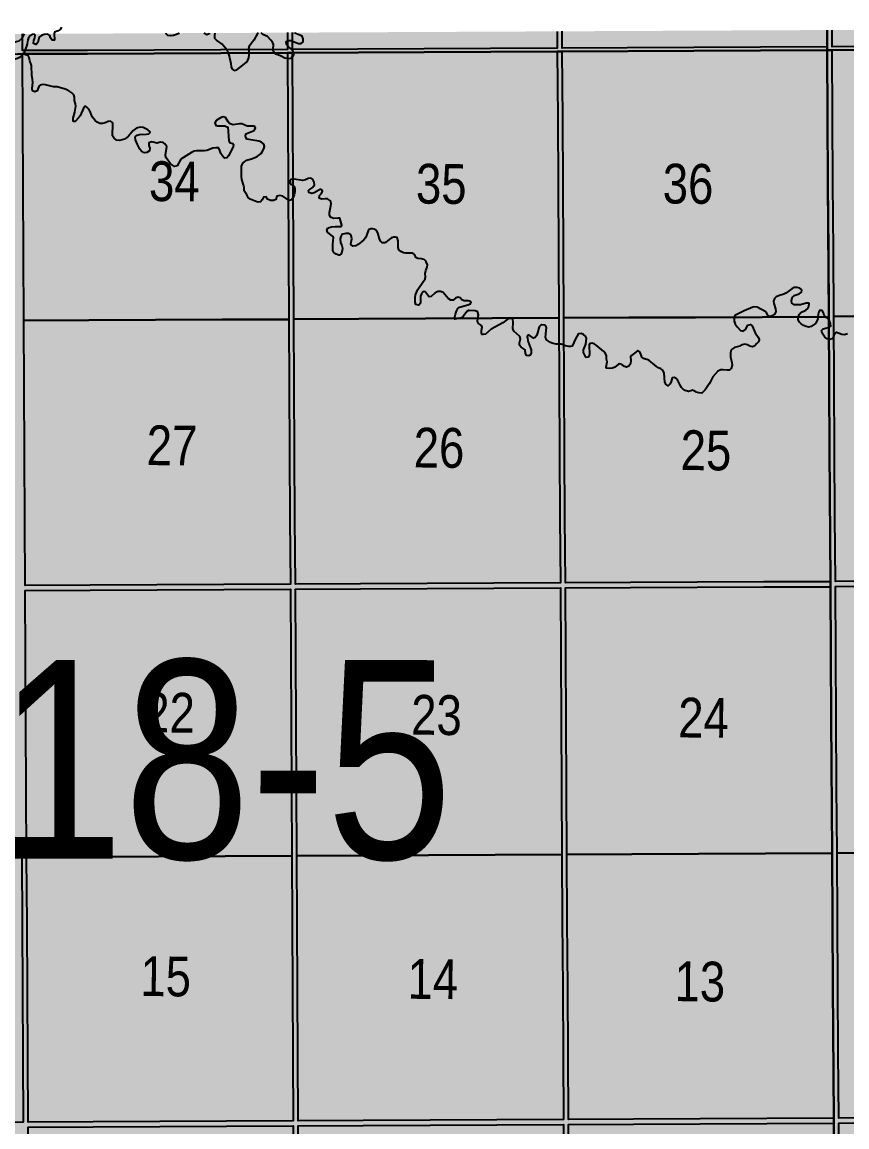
# Model space of a CAD drawing. Extents: x 513823 to 521440, y 6029490 to 6033352.
# Drawn here: x 519016.2 to 519182, y 6030635.1 to 6030857 of the extents above; entities that cross this region are included whole.
import ezdxf

# ---------------------------------------------------------------- set-up
doc = ezdxf.new("R2010")
doc.units = 0
doc.header["$LTSCALE"] = 5
doc.linetypes.add('DASHED2', pattern=[9.525, 6.35, -3.175])
for name, color, linetype in [('RoadSeg', 57, 'DASHED2'), ('T-WATER', 160, 'Continuous'), ('Townships', 57, 'Continuous')]:
    doc.layers.add(name, color=color, linetype=linetype)
doc.layers.add('ROUTE-MAP-BACKGROUND-H', color=7, linetype='Continuous', true_color=0xf0ebff)
doc.layers.add('Sections', color=7, linetype='Continuous', true_color=0x13f661)
doc.styles.add('120', font='ARIALN.TTF', dxfattribs={"height": 13})

msp = doc.modelspace()

# ---------------------------------------------------------------- hatches: boundary and pattern name
at = {"layer": 'ROUTE-MAP-BACKGROUND-H'}
h = msp.add_hatch(color=256, dxfattribs=at)
h.dxf.hatch_style = 1
h.paths.add_polyline_path([(519556.633, 6029881.078), (518576.608, 6029875.664), (518575.923, 6030199.848), (518525.91, 6030199.804), (518524.729, 6030852.267), (519506.704, 6030857.03), (519512.062, 6030209.867), (519553.826, 6030210.196)])

# ---------------------------------------------------------------- linework, layer by layer
at = {"layer": 'RoadSeg'}
msp.add_lwpolyline([(519011.802, 6030854.63), (519011.917, 6030854.17), (519012.683, 6030853.471), (519013.715, 6030853.104), (519014.514, 6030853.004), (519015.58, 6030853.271), (519016.179, 6030853.804), (519016.661, 6030854.654)], dxfattribs=at)
at = {"layer": 'Sections', "color": 8}
for points in [[(519232.213, 6030855.699), (519232.234, 6030852.459), (519218.841, 6030852.366), (519205.449, 6030852.274), (519192.056, 6030852.181), (519178.999, 6030852.091), (519178.978, 6030855.441)], [(519069.498, 6030854.91), (519069.516, 6030851.542), (519056.121, 6030851.479), (519042.726, 6030851.416), (519029.331, 6030851.353), (519016.271, 6030851.292), (519016.254, 6030854.652)], [(519123.736, 6030855.173), (519123.755, 6030851.813), (519110.363, 6030851.746), (519096.971, 6030851.679), (519083.578, 6030851.612), (519070.521, 6030851.547), (519070.502, 6030854.915)], [(519177.974, 6030855.436), (519177.994, 6030852.084), (519164.602, 6030852.017), (519151.21, 6030851.95), (519137.817, 6030851.883), (519124.76, 6030851.818), (519124.74, 6030855.178)]]:
    msp.add_lwpolyline(points, dxfattribs=at)
for points in [[(519083.876, 6030797.388), (519070.813, 6030797.323), (519070.741, 6030810.711), (519070.668, 6030824.099), (519070.596, 6030837.488), (519070.524, 6030850.878), (519083.582, 6030850.943), (519096.974, 6030851.01), (519110.367, 6030851.076), (519123.759, 6030851.143), (519123.836, 6030837.754), (519123.913, 6030824.365), (519123.991, 6030810.977), (519124.068, 6030797.589), (519110.67, 6030797.522), (519097.273, 6030797.455)], [(519138.135, 6030797.656), (519125.072, 6030797.594), (519124.995, 6030810.982), (519124.917, 6030824.37), (519124.84, 6030837.759), (519124.763, 6030851.148), (519137.821, 6030851.214), (519151.214, 6030851.28), (519164.606, 6030851.348), (519177.998, 6030851.415), (519178.08, 6030838.023), (519178.162, 6030824.63), (519178.245, 6030811.24), (519178.327, 6030797.849), (519164.929, 6030797.784), (519151.532, 6030797.72)], [(519192.393, 6030797.946), (519179.331, 6030797.856), (519179.249, 6030811.246), (519179.167, 6030824.637), (519179.085, 6030838.03), (519179.003, 6030851.422), (519192.06, 6030851.512), (519205.453, 6030851.604), (519218.846, 6030851.697), (519232.238, 6030851.79), (519232.325, 6030838.398), (519232.412, 6030825.007), (519232.499, 6030811.616), (519232.585, 6030798.226), (519219.188, 6030798.133), (519205.791, 6030798.04)], [(519029.61, 6030797.126), (519016.546, 6030797.064), (519016.478, 6030810.453), (519016.41, 6030823.842), (519016.342, 6030837.232), (519016.275, 6030850.622), (519029.335, 6030850.684), (519042.73, 6030850.747), (519056.125, 6030850.81), (519069.52, 6030850.873), (519069.592, 6030837.483), (519069.664, 6030824.094), (519069.736, 6030810.706), (519069.809, 6030797.318), (519056.409, 6030797.254), (519043.01, 6030797.19)], [(519138.447, 6030744.436), (519125.379, 6030744.377), (519125.304, 6030757.43), (519125.227, 6030770.818), (519125.149, 6030784.206), (519125.072, 6030797.594), (519138.135, 6030797.656), (519151.532, 6030797.72), (519164.929, 6030797.784), (519178.327, 6030797.849), (519178.409, 6030784.458), (519178.491, 6030771.067), (519178.573, 6030757.675), (519178.653, 6030744.619), (519165.251, 6030744.558), (519151.849, 6030744.497)], [(519192.725, 6030744.718), (519179.658, 6030744.626), (519179.578, 6030757.682), (519179.495, 6030771.074), (519179.413, 6030784.465), (519179.331, 6030797.856), (519192.393, 6030797.946), (519205.791, 6030798.04), (519219.188, 6030798.133), (519232.585, 6030798.226), (519232.672, 6030784.835), (519232.759, 6030771.445), (519232.846, 6030758.054), (519232.931, 6030744.999), (519219.529, 6030744.905), (519206.127, 6030744.811)], [(519029.885, 6030743.906), (519016.816, 6030743.843), (519016.749, 6030756.897), (519016.682, 6030770.286), (519016.614, 6030783.675), (519016.546, 6030797.064), (519029.61, 6030797.126), (519043.01, 6030797.19), (519056.409, 6030797.254), (519069.809, 6030797.318), (519069.881, 6030783.93), (519069.954, 6030770.542), (519070.026, 6030757.153), (519070.097, 6030744.1), (519056.693, 6030744.036), (519043.289, 6030743.971)], [(519084.168, 6030744.171), (519071.101, 6030744.105), (519071.03, 6030757.158), (519070.958, 6030770.547), (519070.886, 6030783.935), (519070.813, 6030797.323), (519083.876, 6030797.388), (519097.273, 6030797.455), (519110.67, 6030797.522), (519124.068, 6030797.589), (519124.145, 6030784.201), (519124.222, 6030770.813), (519124.3, 6030757.425), (519124.375, 6030744.372), (519110.973, 6030744.305), (519097.571, 6030744.238)], [(519030.166, 6030689.347), (519017.092, 6030689.284), (519017.025, 6030702.673), (519016.957, 6030716.061), (519016.889, 6030729.45), (519016.821, 6030742.839), (519029.89, 6030742.902), (519043.294, 6030742.967), (519056.698, 6030743.031), (519070.102, 6030743.096), (519070.174, 6030729.708), (519070.247, 6030716.32), (519070.319, 6030702.932), (519070.392, 6030689.544), (519056.983, 6030689.478), (519043.575, 6030689.413)], [(519084.468, 6030689.614), (519071.396, 6030689.549), (519071.324, 6030702.937), (519071.251, 6030716.325), (519071.179, 6030729.713), (519071.106, 6030743.101), (519084.174, 6030743.166), (519097.576, 6030743.234), (519110.979, 6030743.301), (519124.381, 6030743.368), (519124.458, 6030729.98), (519124.535, 6030716.592), (519124.613, 6030703.204), (519124.69, 6030689.816), (519111.283, 6030689.749), (519097.876, 6030689.682)], [(519138.767, 6030689.877), (519125.694, 6030689.82), (519125.617, 6030703.208), (519125.54, 6030716.596), (519125.462, 6030729.984), (519125.385, 6030743.372), (519138.453, 6030743.432), (519151.855, 6030743.493), (519165.257, 6030743.554), (519178.66, 6030743.615), (519178.742, 6030730.224), (519178.824, 6030716.833), (519178.906, 6030703.442), (519178.988, 6030690.051), (519165.581, 6030689.993), (519152.174, 6030689.935)], [(519193.064, 6030690.15), (519179.993, 6030690.058), (519179.91, 6030703.449), (519179.828, 6030716.84), (519179.746, 6030730.231), (519179.664, 6030743.622), (519192.731, 6030743.713), (519206.133, 6030743.807), (519219.535, 6030743.901), (519232.937, 6030743.995), (519233.024, 6030730.604), (519233.111, 6030717.214), (519233.198, 6030703.823), (519233.285, 6030690.433), (519219.878, 6030690.338), (519206.471, 6030690.244)], [(518962.778, 6030689.041), (518975.854, 6030689.099), (518989.266, 6030689.159), (519002.677, 6030689.219), (519016.088, 6030689.279), (519016.156, 6030675.89), (519016.224, 6030662.501), (519016.292, 6030649.112), (519016.358, 6030636.058), (519002.942, 6030635.995), (518989.526, 6030635.933), (518976.11, 6030635.871), (518963.029, 6030635.81), (518962.967, 6030648.867), (518962.904, 6030662.258), (518962.841, 6030675.65)], [(519030.44, 6030636.127), (519017.362, 6030636.063), (519017.296, 6030649.117), (519017.228, 6030662.506), (519017.16, 6030675.895), (519017.092, 6030689.284), (519030.166, 6030689.347), (519043.575, 6030689.413), (519056.983, 6030689.478), (519070.392, 6030689.544), (519070.464, 6030676.155), (519070.536, 6030662.767), (519070.609, 6030649.379), (519070.679, 6030636.326), (519057.266, 6030636.26), (519043.854, 6030636.194)], [(519084.761, 6030636.397), (519071.684, 6030636.331), (519071.613, 6030649.384), (519071.541, 6030662.772), (519071.468, 6030676.16), (519071.396, 6030689.549), (519084.468, 6030689.614), (519097.876, 6030689.682), (519111.283, 6030689.749), (519124.69, 6030689.816), (519124.767, 6030676.428), (519124.845, 6030663.04), (519124.922, 6030649.652), (519124.997, 6030636.599), (519111.585, 6030636.532), (519098.173, 6030636.464)], [(519139.079, 6030636.657), (519126.002, 6030636.603), (519125.926, 6030649.656), (519125.849, 6030663.044), (519125.772, 6030676.432), (519125.694, 6030689.82), (519138.767, 6030689.877), (519152.174, 6030689.935), (519165.581, 6030689.993), (519178.988, 6030690.051), (519179.071, 6030676.66), (519179.153, 6030663.269), (519179.235, 6030649.878), (519179.315, 6030636.822), (519165.903, 6030636.767), (519152.491, 6030636.712)], [(519193.396, 6030636.921), (519180.319, 6030636.829), (519180.239, 6030649.885), (519180.157, 6030663.276), (519180.075, 6030676.667), (519179.993, 6030690.058), (519193.064, 6030690.15), (519206.471, 6030690.244), (519219.878, 6030690.338), (519233.285, 6030690.433), (519233.372, 6030677.042), (519233.459, 6030663.652), (519233.546, 6030650.261), (519233.63, 6030637.206), (519220.219, 6030637.111), (519206.807, 6030637.016)], [(519139.399, 6030582.098), (519126.317, 6030582.047), (519126.239, 6030595.435), (519126.162, 6030608.823), (519126.085, 6030622.211), (519126.007, 6030635.599), (519139.085, 6030635.653), (519152.497, 6030635.708), (519165.909, 6030635.763), (519179.321, 6030635.818), (519179.403, 6030622.427), (519179.486, 6030609.036), (519179.568, 6030595.645), (519179.65, 6030582.254), (519166.233, 6030582.202), (519152.816, 6030582.15)], [(519193.736, 6030582.354), (519180.654, 6030582.261), (519180.572, 6030595.652), (519180.49, 6030609.043), (519180.408, 6030622.434), (519180.326, 6030635.825), (519193.402, 6030635.917), (519206.814, 6030636.012), (519220.225, 6030636.107), (519233.637, 6030636.201), (519233.724, 6030622.811), (519233.811, 6030609.42), (519233.897, 6030596.03), (519233.984, 6030582.639), (519220.568, 6030582.544), (519207.152, 6030582.449)], [(519030.722, 6030581.568), (519017.639, 6030581.503), (519017.571, 6030594.892), (519017.503, 6030608.281), (519017.435, 6030621.67), (519017.367, 6030635.059), (519030.446, 6030635.123), (519043.859, 6030635.189), (519057.272, 6030635.256), (519070.685, 6030635.322), (519070.757, 6030621.934), (519070.83, 6030608.546), (519070.902, 6030595.157), (519070.974, 6030581.769), (519057.557, 6030581.702), (519044.139, 6030581.635)], [(519085.061, 6030581.84), (519071.979, 6030581.774), (519071.906, 6030595.162), (519071.834, 6030608.551), (519071.762, 6030621.939), (519071.689, 6030635.327), (519084.766, 6030635.393), (519098.179, 6030635.46), (519111.591, 6030635.527), (519125.003, 6030635.595), (519125.08, 6030622.207), (519125.158, 6030608.819), (519125.235, 6030595.431), (519125.312, 6030582.043), (519111.895, 6030581.975), (519098.478, 6030581.908)]]:
    msp.add_lwpolyline(points, close=True, dxfattribs=at)
at = {"layer": 'T-WATER'}
for points in [[(519024.065, 6030856.027), (519023.831, 6030855.57), (519023.451, 6030855.261), (519022.675, 6030855.021), (519022.638, 6030854.658), (519022.712, 6030853.5), (519022.657, 6030853.424), (519022.263, 6030853.376), (519022.153, 6030853.47), (519021.899, 6030853.895), (519021.727, 6030854.37), (519021.361, 6030854.589), (519020.637, 6030854.507), (519020.067, 6030854.338), (519019.631, 6030853.978), (519019.349, 6030852.933), (519019.036, 6030852.556), (519018.906, 6030852.555), (519018.479, 6030852.707), (519018.442, 6030852.815), (519018.519, 6030853.306), (519018.755, 6030853.879), (519018.822, 6030854.397), (519018.594, 6030854.594), (519018.266, 6030854.533), (519017.824, 6030854.3), (519017.496, 6030853.951), (519017.453, 6030853.905), (519017.442, 6030853.869), (519017.309, 6030853.451), (519017.19, 6030852.697), (519017.057, 6030852.215), (519016.73, 6030851.296), (519016.665, 6030851.112), (519016.428, 6030850.655)], [(519047.739, 6030854.804), (519047.662, 6030854.756), (519047.185, 6030854.526), (519046.639, 6030854.366), (519046.009, 6030854.264), (519045.452, 6030854.349), (519045.134, 6030854.699), (519045.14, 6030854.792)], [(519053.829, 6030854.834), (519053.761, 6030854.654), (519053.297, 6030854.479), (519052.865, 6030854.749), (519052.787, 6030854.829)], [(519057.642, 6030850.819), (519057.6, 6030850.956), (519057.378, 6030851.427), (519057.328, 6030851.487), (519056.418, 6030852.568), (519055.264, 6030853.429), (519054.909, 6030853.757), (519054.886, 6030854.368), (519055.004, 6030854.839)], [(519063.597, 6030854.881), (519063.47, 6030854.73), (519062.749, 6030853.38), (519062.163, 6030852.57), (519061.843, 6030852.212), (519061.68, 6030851.707), (519061.707, 6030851.507), (519061.798, 6030850.838)], [(519066.878, 6030850.862), (519066.837, 6030850.899), (519066.594, 6030851.348), (519066.613, 6030851.53), (519066.712, 6030852.511), (519066.479, 6030853.009), (519066.204, 6030853.41), (519065.479, 6030854.11), (519064.597, 6030854.564), (519064.257, 6030854.884)], [(519070.7, 6030850.88), (519070.674, 6030851.112), (519070.412, 6030851.548), (519069.663, 6030852.157), (519069.513, 6030852.33), (519069.35, 6030852.519), (519069.24, 6030853.08), (519069.508, 6030853.268), (519069.638, 6030853.359), (519070.238, 6030853.303), (519070.513, 6030853.189), (519071.202, 6030852.905), (519071.715, 6030852.748), (519072.305, 6030852.714), (519072.656, 6030853.052), (519072.659, 6030853.686), (519072.44, 6030854.18), (519072.009, 6030854.428), (519071.03, 6030854.824), (519070.925, 6030854.917)], [(519016.365, 6030850.647), (519016.355, 6030850.635), (519016.241, 6030850.502), (519016.051, 6030850.281), (519015.675, 6030849.944), (519015.241, 6030849.686), (519014.719, 6030849.569), (519014.119, 6030849.605), (519013.5, 6030849.792), (519012.561, 6030850.351), (519011.984, 6030850.629)], [(519039.399, 6030835.793), (519038.896, 6030835.543), (519038.518, 6030835.247), (519037.578, 6030834.145), (519037.176, 6030833.766), (519036.765, 6030833.51), (519036.292, 6030833.349), (519035.769, 6030833.274), (519035.146, 6030833.345), (519034.634, 6030833.763), (519034.379, 6030834.187), (519034.354, 6030834.681), (519034.431, 6030836.22), (519034.405, 6030836.733), (519034.357, 6030836.835), (519033.955, 6030837.136), (519033.471, 6030837.029), (519032.865, 6030836.787), (519032.306, 6030836.652), (519031.804, 6030836.667), (519031.244, 6030836.902), (519030.852, 6030837.244), (519030.236, 6030838.026), (519029.834, 6030839.062), (519029.601, 6030839.525), (519029.267, 6030839.895), (519028.925, 6030840.14), (519028.803, 6030840.095), (519028.499, 6030839.711), (519027.852, 6030838.226), (519027.545, 6030837.807), (519026.851, 6030837.088), (519026.511, 6030837.053), (519026.407, 6030837.21), (519026.409, 6030837.707), (519026.791, 6030838.909), (519026.948, 6030840.122), (519026.893, 6030840.618), (519026.706, 6030841.283), (519026.695, 6030841.941), (519026.554, 6030842.424), (519026.198, 6030842.844), (519025.34, 6030843.381), (519024.827, 6030843.581), (519023.239, 6030843.998), (519022.518, 6030844.029), (519020.901, 6030844.41), (519020.33, 6030844.463), (519019.817, 6030844.365), (519019.627, 6030844.213), (519019.398, 6030843.77), (519019.221, 6030843.24), (519018.756, 6030843.003), (519018.261, 6030843.195), (519018.178, 6030843.681), (519018.32, 6030844.912), (519018.248, 6030845.587), (519018.104, 6030846.291), (519018.051, 6030848.29), (519017.72, 6030849.266), (519017.605, 6030849.889), (519017.372, 6030850.322), (519016.859, 6030850.466), (519016.458, 6030850.648)], [(519057.606, 6030850.841), (519057.888, 6030849.915), (519058.136, 6030848.731), (519058.193, 6030848.067), (519058.42, 6030847.584), (519058.82, 6030847.312), (519059.353, 6030847.451), (519060.562, 6030848.364), (519061.295, 6030849.002), (519061.562, 6030849.393), (519061.762, 6030849.832), (519061.819, 6030850.443), (519061.762, 6030850.861)], [(519070.664, 6030850.903), (519070.704, 6030850.55), (519070.53, 6030850.059), (519070.494, 6030850.026), (519070.171, 6030849.728), (519069.559, 6030849.673), (519069.492, 6030849.687), (519068.989, 6030849.789), (519068.089, 6030850.234), (519067.15, 6030850.603), (519066.843, 6030850.885)], [(519064.244, 6030830.648), (519064.465, 6030830.953), (519064.759, 6030831.538), (519064.907, 6030832.021), (519064.789, 6030832.492), (519064.282, 6030832.915), (519063.746, 6030833.14), (519061.381, 6030833.525), (519061.139, 6030833.821), (519061.082, 6030834.103), (519061.182, 6030834.607), (519062.796, 6030835.281), (519063.081, 6030835.692), (519062.983, 6030836.038), (519062.757, 6030836.146), (519061.441, 6030836.153), (519060.342, 6030836.582), (519059.844, 6030836.582), (519058.63, 6030836.421), (519057.997, 6030836.566), (519057.878, 6030836.632), (519057.573, 6030837.004), (519057.091, 6030837.89), (519056.591, 6030837.983), (519056.047, 6030837.803), (519055.194, 6030837.238), (519054.94, 6030836.793), (519055.149, 6030836.284), (519055.353, 6030836.176), (519056.931, 6030836.162), (519057.089, 6030836.128), (519057.533, 6030835.891), (519057.757, 6030833.224), (519057.877, 6030832.866), (519058.563, 6030832.657), (519058.64, 6030832.412), (519058.573, 6030831.998), (519057.672, 6030830.136), (519057.303, 6030829.747), (519056.884, 6030829.725), (519056.701, 6030829.833), (519056.365, 6030830.202), (519056.123, 6030830.658), (519055.945, 6030831.26), (519055.721, 6030831.717), (519055.641, 6030831.751), (519055.144, 6030831.796), (519054.483, 6030831.725), (519053.327, 6030831.253), (519052.831, 6030831.194), (519051.253, 6030831.195), (519050.763, 6030831.096), (519050.244, 6030830.854), (519048.114, 6030829.503), (519047.345, 6030828.165), (519046.782, 6030828.012), (519046.021, 6030828.558), (519045.127, 6030829.768), (519045.021, 6030830.26), (519045.039, 6030830.836), (519045.204, 6030831.552), (519045.24, 6030832.057), (519044.878, 6030832.556), (519044.5, 6030832.859), (519044, 6030832.884), (519043.282, 6030832.696), (519042.789, 6030832.825), (519042.234, 6030832.969), (519041.671, 6030832.763), (519041.666, 6030832.248), (519041.833, 6030831.701), (519041.754, 6030831.2), (519041.276, 6030830.827), (519040.776, 6030830.798), (519040.585, 6030830.853), (519040.148, 6030831.096), (519039.841, 6030831.498), (519039.347, 6030832.424), (519038.952, 6030833.353), (519038.905, 6030833.957), (519038.962, 6030834.056), (519039.313, 6030834.33), (519039.791, 6030834.476), (519041.165, 6030834.501), (519041.671, 6030834.564), (519041.936, 6030834.848), (519041.84, 6030835.061), (519041.443, 6030835.363), (519040.489, 6030835.835), (519039.994, 6030835.91), (519039.399, 6030835.793)], [(519078.616, 6030813.987), (519077.552, 6030814.801), (519077.423, 6030815.312), (519077.619, 6030815.607), (519077.884, 6030815.756), (519078.368, 6030815.88), (519079.075, 6030815.962), (519080.305, 6030815.939), (519080.395, 6030816.011), (519080.462, 6030816.204), (519080.037, 6030817.623), (519079.689, 6030817.649), (519078.843, 6030817.594), (519078.642, 6030817.633), (519078.185, 6030817.845), (519077.947, 6030818.286), (519077.936, 6030818.813), (519078.267, 6030820.095), (519078.325, 6030820.597), (519078.14, 6030821.099), (519077.596, 6030821.553), (519077.1, 6030821.554), (519076.36, 6030821.463), (519075.886, 6030821.681), (519075.944, 6030822.175), (519076.326, 6030822.61), (519076.591, 6030823.035), (519076.484, 6030823.292), (519076.258, 6030823.466), (519075.8, 6030823.273), (519074.898, 6030822.72), (519074.404, 6030822.618), (519073.781, 6030822.8), (519073.747, 6030823.179), (519073.86, 6030823.338), (519074.669, 6030823.898), (519074.808, 6030824.144), (519074.921, 6030824.344), (519074.9, 6030824.843), (519074.627, 6030825.417), (519074.176, 6030825.653), (519073.679, 6030825.611), (519073.118, 6030825.341), (519072.564, 6030825.181), (519070.844, 6030825.486), (519070.627, 6030825.459), (519070.17, 6030825.403), (519070.084, 6030825.247), (519070.063, 6030824.662), (519070.236, 6030824.412), (519070.634, 6030824.134), (519070.649, 6030824.123), (519070.842, 6030823.989), (519071.005, 6030823.517), (519071.003, 6030822.991), (519070.867, 6030822.315), (519070.646, 6030821.807), (519070.637, 6030821.787), (519070.306, 6030821.357), (519069.957, 6030821.185), (519069.754, 6030821.234), (519069.645, 6030821.311), (519068.57, 6030822.061), (519067.981, 6030822.217), (519067.364, 6030822.076), (519067.184, 6030821.423), (519066.743, 6030821.192), (519066.128, 6030821.206), (519065.529, 6030821.448), (519065.208, 6030821.946), (519064.718, 6030821.836), (519064.437, 6030821.352), (519064.124, 6030820.954), (519063.633, 6030820.849), (519063.37, 6030820.914), (519061.996, 6030821.455), (519061.604, 6030821.826), (519061.365, 6030822.304), (519060.812, 6030823.167), (519060.789, 6030823.842), (519060.751, 6030824.076), (519060.709, 6030824.335), (519060.361, 6030825.432), (519060.283, 6030825.984), (519060.308, 6030828.066), (519060.563, 6030828.671), (519060.919, 6030829.028), (519061.353, 6030829.275), (519062.46, 6030829.625), (519063.408, 6030830.04), (519064.244, 6030830.648)], [(519099.805, 6030802.918), (519099.595, 6030802.855), (519099.17, 6030802.594), (519098.419, 6030801.892), (519098.016, 6030801.838), (519097.864, 6030801.953), (519097.276, 6030802.783), (519097.209, 6030802.818), (519096.972, 6030802.94), (519096.8, 6030802.841), (519096.469, 6030802.466), (519096.268, 6030802.007), (519096.271, 6030800.778), (519096.234, 6030800.601), (519095.935, 6030800.195), (519095.858, 6030800.168), (519095.351, 6030800.267), (519095.2, 6030800.74), (519095.205, 6030801.638), (519095.279, 6030802.269), (519095.436, 6030802.743), (519095.721, 6030803.298), (519096.846, 6030804.985), (519097.165, 6030805.365), (519097.194, 6030805.498), (519097.27, 6030805.854), (519097.205, 6030806.513), (519097.322, 6030807.127), (519097.595, 6030807.789), (519097.637, 6030808.29), (519097.396, 6030808.85), (519097.174, 6030809.114), (519096.967, 6030809.36), (519096.489, 6030809.502), (519095.73, 6030809.518), (519095.329, 6030809.725), (519095.113, 6030810.307), (519094.738, 6030810.622), (519093.339, 6030810.582), (519092.852, 6030810.694), (519092.323, 6030810.937), (519091.895, 6030811.272), (519091.75, 6030811.758), (519091.802, 6030813.111), (519091.558, 6030813.763), (519091.208, 6030813.858), (519090.918, 6030813.831), (519090.445, 6030813.67), (519089.985, 6030813.37), (519089.249, 6030812.735), (519089.065, 6030812.665), (519088.57, 6030812.692), (519088.219, 6030813.04), (519088.003, 6030813.491), (519087.683, 6030814.688), (519087.411, 6030815.16), (519086.979, 6030815.455), (519086.636, 6030815.522), (519086.255, 6030815.513), (519085.811, 6030815.275), (519085.406, 6030814.142), (519085.181, 6030813.696), (519084.895, 6030813.284), (519083.74, 6030812.328), (519083.236, 6030812.074), (519082.643, 6030812.008), (519082.282, 6030812.338), (519082.26, 6030812.514), (519082.443, 6030813.505), (519082.329, 6030814.15), (519082.23, 6030814.287), (519081.794, 6030814.532), (519081.26, 6030814.586), (519080.617, 6030814.45), (519080.453, 6030814.336), (519080.212, 6030813.991), (519080.1, 6030813.505), (519080.158, 6030812.77), (519080.43, 6030812.175), (519080.578, 6030811.623), (519080.498, 6030811.13), (519080.306, 6030810.499), (519080.008, 6030810.229), (519079.817, 6030810.235), (519079.34, 6030810.384), (519078.858, 6030810.725), (519078.652, 6030811.176), (519078.607, 6030811.683), (519078.635, 6030812.432), (519078.786, 6030813.747), (519078.616, 6030813.987)], [(519126.437, 6030791.868), (519126.065, 6030791.872), (519125.432, 6030791.964), (519125.075, 6030792.163), (519124.971, 6030792.217), (519124.532, 6030792.331), (519124.069, 6030792.34), (519123.564, 6030792.349), (519122.949, 6030792.448), (519122.407, 6030792.644), (519121.561, 6030793.206), (519121.395, 6030793.726), (519121.584, 6030795.676), (519121.541, 6030795.817), (519121.243, 6030796.133), (519120.598, 6030796.188), (519120.449, 6030796.147), (519120.111, 6030795.823), (519119.796, 6030794.61), (519119.63, 6030794.139), (519119.335, 6030793.688), (519118.95, 6030793.504), (519118.109, 6030794.172), (519117.876, 6030794.162), (519117.686, 6030793.869), (519117.897, 6030792.787), (519118.329, 6030791.722), (519118.481, 6030791.19), (519118.499, 6030790.546), (519118.299, 6030790.095), (519118.003, 6030790), (519117.596, 6030790.026), (519117.346, 6030790.459), (519117.31, 6030791.177), (519116.486, 6030791.736), (519116.153, 6030792.109), (519116.136, 6030792.61), (519116.351, 6030793.38), (519116.251, 6030793.872), (519115.042, 6030794.963), (519114.834, 6030795.47), (519114.87, 6030796.676), (519114.833, 6030797.372), (519114.644, 6030797.515), (519114.145, 6030797.507), (519113.67, 6030797.306), (519112.807, 6030796.624), (519110.472, 6030795.355), (519109.353, 6030794.352), (519108.864, 6030794.243), (519108.602, 6030794.243), (519108.512, 6030794.61), (519108.547, 6030795.108), (519108.679, 6030795.755), (519108.499, 6030796.076), (519107.95, 6030796.488), (519107.717, 6030796.917), (519107.808, 6030797.532), (519107.907, 6030798.197), (519107.793, 6030798.689), (519107.618, 6030798.864), (519107.247, 6030799.037), (519106.074, 6030799.119), (519105.886, 6030799.084), (519105.571, 6030798.921), (519104.859, 6030797.915), (519104.433, 6030797.63), (519103.891, 6030797.513), (519103.183, 6030797.36), (519103.186, 6030797.509), (519103.192, 6030797.854), (519103.311, 6030798.362), (519103.484, 6030798.935), (519103.734, 6030799.519), (519104.072, 6030799.769), (519105.799, 6030800.229), (519106.335, 6030800.449), (519106.448, 6030800.777), (519106.296, 6030800.884), (519105.824, 6030801.05), (519105.051, 6030801.05), (519104.577, 6030801.213), (519104.214, 6030801.636), (519103.739, 6030801.799), (519103.279, 6030801.556), (519102.853, 6030801.185), (519102.352, 6030801.174), (519101.83, 6030801.495), (519100.784, 6030802.716), (519100.304, 6030802.94), (519099.805, 6030802.918)], [(519178.296, 6030797.324), (519178.209, 6030797.47), (519177.731, 6030797.68), (519177.589, 6030797.87), (519177.431, 6030798.079), (519177.27, 6030798.616), (519177.023, 6030799.065), (519176.547, 6030799.177), (519176.272, 6030798.717), (519176.156, 6030797.863), (519176.101, 6030797.463), (519175.919, 6030796.922), (519175.642, 6030796.48), (519174.811, 6030795.905), (519174.316, 6030795.752), (519173.767, 6030795.868), (519173.241, 6030796.102), (519172.782, 6030796.4), (519172.436, 6030796.743), (519172.207, 6030797.188), (519172.19, 6030797.7), (519172.241, 6030797.844), (519172.401, 6030798.277), (519172.732, 6030798.686), (519173.691, 6030799.16), (519174.094, 6030799.486), (519174.345, 6030799.922), (519174.375, 6030800.476), (519174.286, 6030800.547), (519173.789, 6030800.54), (519172.66, 6030800.236), (519172.08, 6030800.219), (519171.398, 6030800.257), (519171.274, 6030800.299), (519170.904, 6030800.598), (519170.84, 6030801.09), (519171.021, 6030801.749), (519171.36, 6030802.094), (519172.383, 6030802.42), (519172.833, 6030802.746), (519172.943, 6030803.184), (519172.884, 6030803.264), (519172.484, 6030803.563), (519172.007, 6030803.742), (519171.343, 6030803.694), (519170.906, 6030803.463), (519169.713, 6030802.597), (519169.27, 6030802.367), (519168.23, 6030802.045), (519167.727, 6030801.819), (519167.386, 6030801.475), (519167.191, 6030800.984), (519167.26, 6030800.491), (519167.611, 6030799.439), (519167.666, 6030798.886), (519167.429, 6030798.279), (519166.981, 6030798.009), (519166.408, 6030797.912), (519166.028, 6030798.204), (519165.829, 6030798.664), (519165.671, 6030798.836), (519163.948, 6030799.733), (519163.435, 6030799.846), (519163.062, 6030799.794), (519161.351, 6030799.051), (519159.456, 6030798.077), (519159.321, 6030797.782), (519159.297, 6030797.718), (519159.344, 6030796.978), (519159.491, 6030796.365), (519159.909, 6030795.798), (519160.596, 6030795.059), (519161.09, 6030794.931), (519161.558, 6030795.254), (519162.034, 6030796.166), (519162.566, 6030796.281), (519162.956, 6030796), (519163.551, 6030794.592), (519164.114, 6030793.733), (519164.354, 6030793.294), (519164.349, 6030793.121), (519164.153, 6030792.736), (519163.819, 6030792.366), (519163.439, 6030792.015), (519162.983, 6030791.806), (519162.471, 6030791.909), (519161.969, 6030792.217), (519161.422, 6030792.364), (519160.948, 6030792.206), (519160.476, 6030791.942), (519159.388, 6030791.664)], [(519178.32, 6030793.325), (519177.993, 6030793.37), (519177.55, 6030793.74), (519176.971, 6030794.53), (519176.842, 6030795.047), (519177.184, 6030795.407), (519177.655, 6030795.568), (519178.306, 6030795.682)], [(519178.306, 6030795.682), (519178.323, 6030795.683), (519178.346, 6030795.687), (519178.74, 6030795.974), (519178.671, 6030796.463), (519178.478, 6030797.041), (519178.296, 6030797.324)], [(519159.388, 6030791.664), (519158.957, 6030791.427), (519158.644, 6030791.036), (519158.558, 6030790.525), (519158.564, 6030789.698), (519158.873, 6030788.627), (519158.913, 6030788.127), (519158.72, 6030787.468), (519158.364, 6030787.142), (519157.871, 6030787.104), (519157.108, 6030787.184), (519156.605, 6030787.157), (519156.011, 6030786.903), (519155.044, 6030785.749), (519154.561, 6030784.814), (519154.314, 6030784.352), (519153.491, 6030783.132), (519152.79, 6030782.519), (519152.266, 6030782.562), (519151.638, 6030782.701), (519151.579, 6030782.731), (519150.92, 6030783.067), (519150.622, 6030782.941), (519150.128, 6030782.845), (519149.479, 6030783.002), (519149.085, 6030783.297), (519148.743, 6030783.651), (519148.444, 6030784.078), (519147.961, 6030785.004), (519147.668, 6030785.402), (519147.229, 6030785.643), (519146.856, 6030785.601), (519146.638, 6030784.817), (519146.428, 6030784.363), (519146.043, 6030783.971), (519145.615, 6030784.229), (519145.404, 6030784.7), (519145.209, 6030786.515), (519144.998, 6030787.076), (519144.599, 6030787.371), (519144.116, 6030787.595), (519143.704, 6030787.877), (519142.139, 6030789.102), (519141.108, 6030789.455), (519140.734, 6030789.751), (519140.57, 6030790.333), (519140.367, 6030790.79), (519139.957, 6030791.027), (519139.849, 6030791.01), (519138.673, 6030790.065), (519138.479, 6030789.769), (519138.568, 6030789.02), (519138.468, 6030788.381), (519138.114, 6030787.927), (519137.659, 6030787.718), (519137.238, 6030787.836), (519136.749, 6030788.261), (519136.25, 6030788.354), (519136.064, 6030788.304), (519135.316, 6030787.693), (519134.856, 6030787.499), (519134.347, 6030787.436), (519133.678, 6030787.512), (519133.587, 6030787.678), (519133.793, 6030788.77), (519133.673, 6030789.322), (519133.634, 6030789.988), (519133.441, 6030790.49), (519133.117, 6030790.852), (519131.563, 6030792.117), (519131.167, 6030792.392), (519130.68, 6030792.515), (519130.227, 6030792.431), (519130.157, 6030792.193), (519130.23, 6030790.193), (519129.993, 6030789.724), (519129.576, 6030789.641), (519129.514, 6030789.705), (519129.261, 6030790.136), (519129.055, 6030790.63), (519129.041, 6030791.166), (519129.478, 6030792.317), (519129.661, 6030793.504), (519129.427, 6030793.972), (519129.045, 6030794.263), (519128.586, 6030794.461), (519128.069, 6030794.421), (519127.964, 6030794.336), (519127.403, 6030793.436), (519126.748, 6030791.963), (519126.437, 6030791.868)], [(519179.322, 6030793.805), (519179.031, 6030793.421), (519178.555, 6030793.294), (519178.34, 6030793.324), (519178.32, 6030793.325)], [(519179.322, 6030793.805), (519179.501, 6030794.359), (519179.723, 6030794.698), (519179.913, 6030794.74), (519180.982, 6030794.32), (519181.48, 6030794.288), (519182.09, 6030794.493)]]:
    msp.add_lwpolyline(points, dxfattribs=at)
at = {"layer": 'Townships'}
for points in [[(519503.408, 6030857.014), (519503.43, 6030854.33), (519503.436, 6030853.66), (519476.651, 6030853.476), (519450.201, 6030853.293), (519449.196, 6030853.286), (519422.411, 6030853.102), (519395.961, 6030852.92), (519394.957, 6030852.913), (519368.172, 6030852.728), (519341.722, 6030852.546), (519340.718, 6030852.539), (519313.933, 6030852.354), (519287.482, 6030852.171), (519286.478, 6030852.164), (519259.693, 6030851.979), (519233.243, 6030851.796), (519232.238, 6030851.79), (519205.453, 6030851.604), (519179.003, 6030851.422), (519177.998, 6030851.415), (519177.994, 6030852.084), (519177.974, 6030855.436)], [(519177.974, 6030855.436), (519177.994, 6030852.084), (519177.998, 6030851.415), (519151.214, 6030851.28), (519124.763, 6030851.148), (519123.759, 6030851.143), (519096.974, 6030851.01), (519070.524, 6030850.878), (519069.52, 6030850.873), (519042.73, 6030850.747), (519016.275, 6030850.622), (519015.27, 6030850.617), (518988.478, 6030850.513), (518962.02, 6030850.411), (518961.016, 6030850.407), (518934.22, 6030850.27), (518907.759, 6030850.135), (518906.755, 6030850.13), (518879.959, 6030849.994), (518853.498, 6030849.859), (518852.493, 6030849.854), (518852.491, 6030850.523), (518852.478, 6030853.857)], [(519015.27, 6030850.617), (519016.275, 6030850.622), (519042.73, 6030850.747), (519069.52, 6030850.873), (519070.524, 6030850.878), (519096.974, 6030851.01), (519123.759, 6030851.143), (519124.763, 6030851.148), (519151.214, 6030851.28), (519177.998, 6030851.415), (519178.162, 6030824.63), (519178.327, 6030797.849), (519178.491, 6030771.067), (519178.653, 6030744.619), (519178.66, 6030743.615), (519178.824, 6030716.833), (519178.988, 6030690.051), (519179.153, 6030663.269), (519179.315, 6030636.822), (519179.321, 6030635.818), (519179.486, 6030609.036)], [(519207.494, 6030528.217), (519180.987, 6030528.028), (519179.983, 6030528.02), (519179.977, 6030529.025), (519179.814, 6030555.472), (519179.65, 6030582.254), (519179.486, 6030609.036), (519179.321, 6030635.818), (519179.315, 6030636.822), (519179.153, 6030663.269), (519178.988, 6030690.051), (519178.824, 6030716.833), (519178.66, 6030743.615), (519178.653, 6030744.619), (519178.491, 6030771.067), (519178.327, 6030797.849), (519178.162, 6030824.63), (519177.998, 6030851.415), (519179.003, 6030851.422), (519205.453, 6030851.604)]]:
    msp.add_lwpolyline(points, dxfattribs=at)

# ---------------------------------------------------------------- texts
at = {"layer": 'RoadSeg', "style": '120'}
for s, height, rotation, p in [('34', 7.9864, 359.45036, (519041.662, 6030821.104)), ('35', 7.9864, 359.45036, (519095.319, 6030820.589)), ('36', 7.9864, 359.45036, (519144.923, 6030820.607)), ('27', 7.9864, 359.45036, (519041.182, 6030768.046)), ('26', 7.9864, 359.45036, (519094.861, 6030767.573)), ('25', 7.9864, 359.45036, (519148.523, 6030767.058)), ('64-18-5', 39.9322, 359.95761, (518945.067, 6030689.033)), ('22', 7.9864, 359.45036, (519040.682, 6030714.367)), ('23', 7.9864, 359.45036, (519094.346, 6030713.894)), ('24', 7.9864, 359.45036, (519148.029, 6030713.337)), ('15', 7.9864, 359.45036, (519039.918, 6030661.396)), ('14', 7.9864, 359.45036, (519093.618, 6030660.838)), ('13', 7.9864, 359.45036, (519147.292, 6030660.366))]:
    msp.add_text(s, height=height, rotation=rotation, dxfattribs=at).set_placement(p)

doc.saveas('drawing.dxf')
